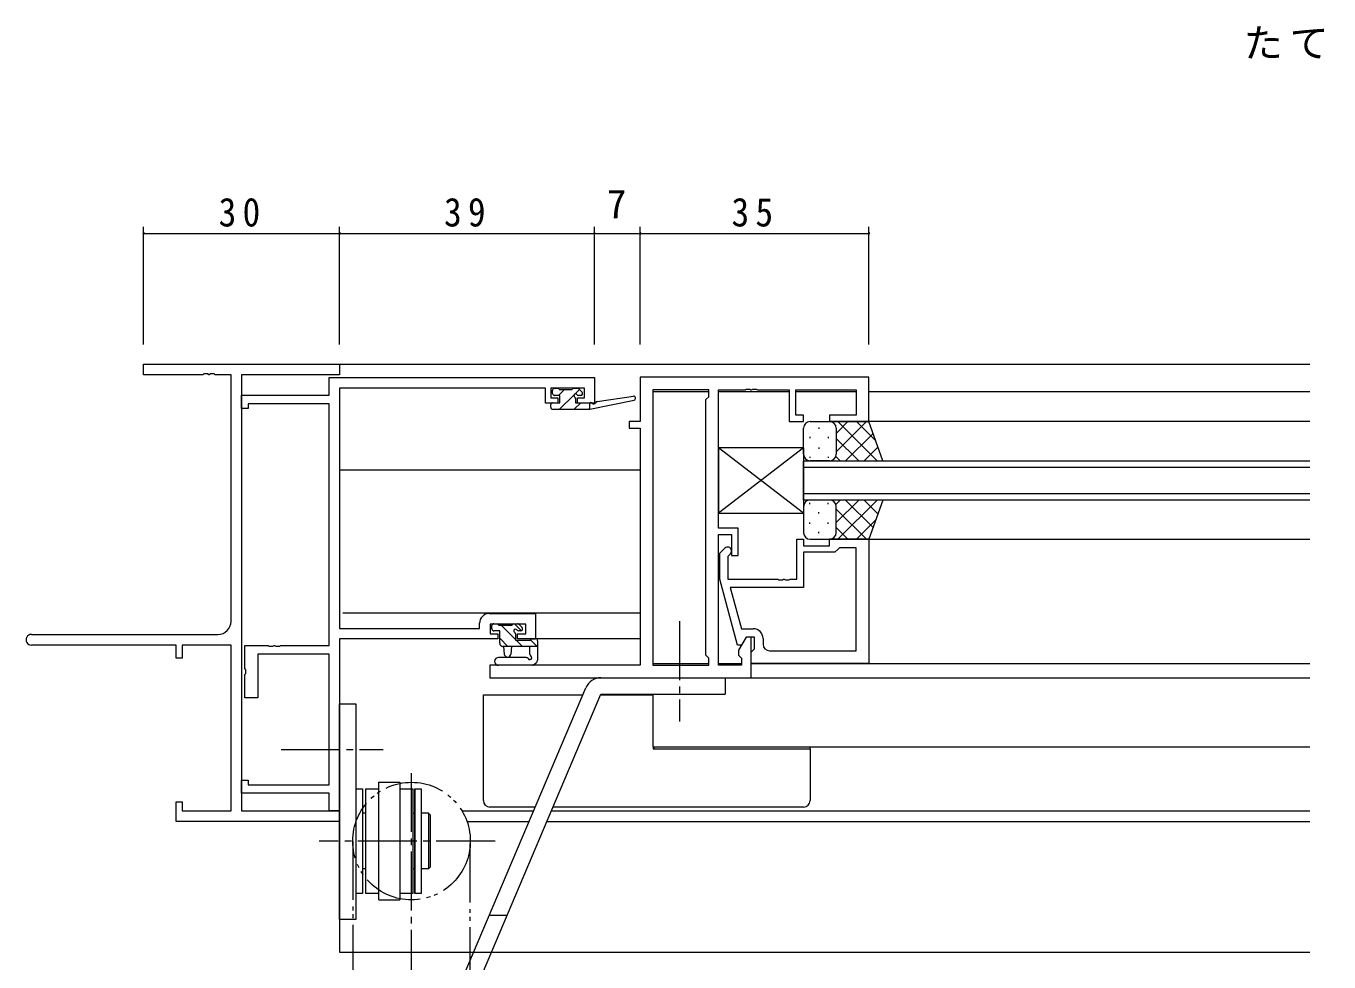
# Model space of a CAD drawing. Units: millimetres on the paper. Extents: x -420 to 373, y -297 to 267.
# Drawn here: x -120 to 79.4, y -162.1 to -18.8 of the extents above; entities that cross this region are included whole.
import ezdxf
from ezdxf.enums import TextEntityAlignment as Align

# ---------------------------------------------------------------- set-up
doc = ezdxf.new("R2010")
doc.units = ezdxf.units.MM
doc.linetypes.add('CHAIN2', pattern=[12, 9, -1, 1, -1])
doc.linetypes.add('DOUBLE_CHAIN2', pattern=[12.8, 9, -1, 0.6, -0.6, 0.6, -1])
doc.layers.add('0-2_USER1', color=3, linetype='Continuous')
for name, color, linetype, lineweight in [('0-3_YKK_11', 7, 'Continuous', 9), ('0-4_YKK_12', 2, 'Continuous', 9), ('0-5_YKK_13', 4, 'Continuous', 9), ('0-6_YKK_D', 6, 'Continuous', 9)]:
    doc.layers.add(name, color=color, linetype=linetype, lineweight=lineweight)
doc.styles.add('ＭＳ ゴシック', font='')
doc.styles.get('ＭＳ ゴシック').set_extended_font_data('MS Gothic')

msp = doc.modelspace()

# ---------------------------------------------------------------- linework, layer by layer
at = {"layer": '0-3_YKK_11'}
for p, q in [((-101.981, -70.575), (-71.981, -70.575)), ((-101.981, -72.205), (-101.981, -70.575)), ((-71.981, -70.575), (-71.981, -72.205)), ((-92.939, -72.205), (-101.981, -72.205)), ((-92.756, -72.085), (-92.939, -72.205)), ((-92.206, -72.085), (-92.756, -72.085)), ((-92.023, -72.205), (-92.206, -72.085)), ((-91.939, -72.205), (-92.023, -72.205)), ((-91.756, -72.085), (-91.939, -72.205)), ((-91.206, -72.085), (-91.756, -72.085)), ((-91.023, -72.205), (-91.206, -72.085)), ((-88.611, -72.205), (-91.023, -72.205)), ((-88.611, -109.945), (-88.611, -72.205)), ((-71.981, -72.205), (-86.981, -72.205)), ((-86.981, -72.205), (-86.981, -138.945)), ((-73.611, -75.345), (-73.611, -72.645)), ((-73.611, -72.645), (-32.981, -72.645)), ((-32.981, -72.645), (-32.981, -76.545)), ((-25.981, -72.576), (-25.981, -79.376)), ((9.019, -72.576), (-25.981, -72.576)), ((9.019, -79.376), (9.019, -72.576)), ((-86.981, -75.345), (-73.611, -75.345)), ((-86.981, -77.345), (-86.981, -75.345)), ((-71.981, -74.275), (-71.981, -111.015)), ((-40.481, -74.275), (-71.981, -74.275)), ((-40.481, -76.545), (-40.481, -74.275)), ((-39.681, -74.275), (-39.681, -75.745)), ((-34.481, -74.275), (-39.681, -74.275)), ((-39.681, -75.745), (-38.581, -75.745)), ((-38.581, -75.745), (-38.581, -76.545)), ((-35.581, -75.745), (-34.481, -75.745)), ((-35.581, -76.545), (-35.581, -75.745)), ((-34.481, -75.745), (-34.481, -74.275)), ((-24.051, -74.506), (-24.051, -116.646)), ((-15.481, -74.506), (-24.051, -74.506)), ((-24.051, -74.506), (-24.051, -116.646)), ((-15.911, -76.006), (-15.481, -75.576)), ((-15.481, -75.576), (-15.481, -74.506)), ((-13.981, -74.506), (-9.939, -74.506)), ((-13.981, -95.676), (-13.981, -74.506)), ((-9.939, -74.506), (-9.756, -74.386)), ((-9.756, -74.386), (-9.206, -74.386)), ((-9.206, -74.386), (-9.023, -74.506)), ((-9.023, -74.506), (-8.939, -74.506)), ((-8.939, -74.506), (-8.756, -74.386)), ((-8.756, -74.386), (-8.206, -74.386)), ((-8.206, -74.386), (-8.023, -74.506)), ((-8.023, -74.506), (-3.181, -74.506)), ((-3.181, -74.506), (-3.181, -79.376)), ((-2.181, -74.506), (7.089, -74.506)), ((-2.181, -78.376), (-2.181, -74.506)), ((7.089, -74.506), (7.089, -78.376)), ((-85.981, -77.345), (-86.981, -77.345)), ((-85.981, -76.645), (-85.981, -77.345)), ((-73.611, -76.645), (-85.981, -76.645)), ((-73.611, -113.645), (-73.611, -76.645)), ((-38.581, -76.545), (-40.481, -76.545)), ((-32.981, -76.545), (-35.581, -76.545)), ((-15.911, -115.146), (-15.911, -76.006)), ((-27.681, -79.376), (-27.681, -80.376)), ((-25.981, -79.376), (-27.681, -79.376)), ((-3.181, -79.376), (-0.981, -79.376)), ((-0.981, -78.376), (-2.181, -78.376)), ((-0.981, -79.376), (-0.981, -78.376)), ((3.019, -78.376), (3.019, -79.376)), ((7.089, -78.376), (3.019, -78.376)), ((3.019, -79.376), (9.019, -79.376)), ((-27.681, -80.376), (-25.981, -80.376)), ((-25.981, -80.376), (-25.981, -116.646)), ((-10.981, -95.676), (-13.981, -95.676)), ((-10.981, -99.876), (-10.981, -95.676)), ((-13.981, -96.676), (-11.981, -96.676)), ((-13.981, -116.646), (-13.981, -96.676)), ((-11.981, -96.676), (-11.981, -99.876)), ((-1.981, -97.376), (-0.981, -97.376)), ((-1.981, -103.476), (-1.981, -97.376)), ((-0.981, -97.376), (-0.981, -98.376)), ((3.019, -97.376), (9.019, -97.376)), ((3.019, -98.376), (3.019, -97.376)), ((9.019, -97.376), (9.019, -116.376)), ((-13.781, -99.527), (-13.005, -98.752)), ((-13.781, -103.472), (-13.781, -99.527)), ((-12.157, -99.6), (-12.581, -100.024)), ((-0.981, -98.376), (3.019, -98.376)), ((-0.981, -99.376), (-0.981, -104.776)), ((3.819, -99.376), (-0.981, -99.376)), ((4.319, -98.876), (3.819, -99.376)), ((4.519, -98.676), (4.319, -98.876)), ((7.089, -98.676), (4.519, -98.676)), ((7.089, -114.446), (7.089, -98.676)), ((7.089, -114.446), (7.089, -98.676)), ((-12.581, -100.024), (-12.581, -103.476)), ((-11.981, -99.876), (-10.981, -99.876)), ((-11.074, -113.576), (-13.781, -103.472)), ((-12.581, -103.476), (-4.939, -103.476)), ((-4.939, -103.476), (-4.756, -103.596)), ((-4.756, -103.596), (-4.206, -103.596)), ((-4.206, -103.596), (-4.023, -103.476)), ((-4.023, -103.476), (-3.939, -103.476)), ((-3.939, -103.476), (-3.756, -103.596)), ((-3.756, -103.596), (-3.206, -103.596)), ((-3.206, -103.596), (-3.023, -103.476)), ((-3.023, -103.476), (-1.981, -103.476)), ((-12.189, -104.776), (-10.501, -111.076)), ((-0.981, -104.776), (-12.189, -104.776)), ((-49.081, -108.745), (-41.981, -108.745)), ((-41.981, -108.745), (-41.981, -112.645)), ((-71.981, -111.015), (-50.581, -111.015)), ((-50.581, -111.015), (-50.581, -110.245)), ((-48.951, -110.375), (-48.951, -111.845)), ((-43.481, -110.375), (-48.951, -110.375)), ((-43.481, -111.845), (-43.481, -110.375)), ((-10.501, -111.076), (-8.681, -111.076)), ((-119.166, -111.945), (-90.611, -111.945)), ((-96.981, -113.575), (-119.166, -113.575)), ((-96.981, -115.575), (-96.981, -113.575)), ((-96.081, -113.575), (-96.081, -115.575)), ((-88.611, -113.575), (-96.081, -113.575)), ((-88.611, -138.945), (-88.611, -113.575)), ((-86.481, -113.645), (-82.939, -113.645)), ((-86.481, -117.187), (-86.481, -113.645)), ((-82.939, -113.645), (-82.756, -113.765)), ((-82.206, -113.765), (-82.023, -113.645)), ((-82.023, -113.645), (-81.939, -113.645)), ((-81.939, -113.645), (-81.756, -113.765)), ((-81.206, -113.765), (-81.023, -113.645)), ((-81.023, -113.645), (-73.611, -113.645)), ((-71.981, -112.645), (-71.981, -138.945)), ((-47.781, -112.645), (-71.981, -112.645)), ((-48.951, -111.845), (-47.781, -111.845)), ((-47.781, -111.845), (-47.781, -112.645)), ((-44.781, -111.845), (-43.481, -111.845)), ((-44.781, -112.645), (-44.781, -111.845)), ((-41.981, -112.645), (-44.781, -112.645)), ((-10.474, -113.576), (-11.074, -113.576)), ((-9.781, -112.376), (-10.911, -114.333)), ((-9.781, -112.376), (-10.474, -113.576)), ((-8.981, -112.376), (-9.781, -112.376)), ((-8.481, -112.376), (-9.781, -112.376)), ((-8.981, -118.576), (-8.981, -112.376)), ((-8.481, -114.176), (-8.481, -112.376)), ((-7.181, -112.576), (-7.181, -113.446)), ((-96.081, -115.575), (-96.981, -115.575)), ((-84.481, -114.945), (-84.481, -121.645)), ((-73.611, -114.945), (-84.481, -114.945)), ((-82.756, -113.765), (-82.206, -113.765)), ((-81.756, -113.765), (-81.206, -113.765)), ((-73.611, -134.945), (-73.611, -114.945)), ((-15.481, -115.576), (-15.911, -115.146)), ((-15.481, -116.646), (-15.481, -115.576)), ((-10.911, -114.333), (-10.911, -115.146)), ((-10.911, -115.146), (-10.481, -115.576)), ((-10.481, -115.576), (-10.481, -116.646)), ((-8.981, -114.676), (-8.681, -114.376)), ((-8.981, -116.376), (-8.981, -114.676)), ((-8.681, -114.376), (-8.481, -114.176)), ((-6.181, -114.446), (7.089, -114.446)), ((-86.361, -117.37), (-86.481, -117.187)), ((-86.361, -117.92), (-86.361, -117.37)), ((-48.981, -116.646), (-48.981, -118.576)), ((-25.981, -116.646), (-48.981, -116.646)), ((-24.051, -116.646), (-15.481, -116.646)), ((-10.481, -116.646), (-13.981, -116.646)), ((9.019, -116.376), (-8.981, -116.376)), ((-86.481, -118.104), (-86.361, -117.92)), ((-86.481, -121.645), (-86.481, -118.104)), ((-48.981, -118.576), (-8.981, -118.576)), ((-84.481, -121.645), (-86.481, -121.645)), ((-86.981, -134.245), (-85.981, -134.245)), ((-86.981, -136.245), (-86.981, -134.245)), ((-85.981, -134.245), (-85.981, -134.945)), ((-85.981, -134.945), (-73.611, -134.945)), ((-96.981, -137.575), (-96.081, -137.575)), ((-96.981, -140.575), (-96.981, -137.575)), ((-96.081, -137.575), (-96.081, -138.945)), ((-73.611, -136.245), (-86.981, -136.245)), ((-73.611, -138.945), (-73.611, -136.245)), ((-96.081, -138.945), (-88.611, -138.945)), ((-86.981, -138.945), (-71.981, -138.945)), ((-71.981, -138.945), (-73.611, -138.945)), ((-71.981, -138.945), (-71.981, -140.575)), ((-71.981, -140.575), (-96.981, -140.575))]:
    msp.add_line(p, q, dxfattribs=at)
for centre, radius, start, end in [((-12.581, -99.176), 0.6, 314.99998, 135), ((-49.081, -110.245), 1.5, 90, 179.99998), ((-90.611, -109.945), 2, 270, 359.99998), ((-8.681, -112.576), 1.5, 0, 89.99998), ((-119.166, -112.76), 0.815, 89.99998, 270), ((-6.181, -113.446), 1, 180, 269.99998)]:
    msp.add_arc(centre, radius, start, end, dxfattribs=at)
at = {"layer": '0-4_YKK_12'}
for p, q in [((-72.281, -70.575), (76.519, -70.575)), ((-24.049, -74.776), (-15.482, -74.776)), ((-13.979, -74.776), (-3.182, -74.776)), ((-2.179, -74.776), (7.088, -74.776)), ((9.019, -74.776), (76.519, -74.776)), ((76.519, -79.376), (8.519, -79.376)), ((-0.982, -85.376), (76.519, -85.376)), ((-0.982, -91.376), (-0.982, -85.376)), ((-71.981, -86.775), (-25.981, -86.775)), ((76.519, -86.376), (-0.982, -86.376)), ((-0.982, -90.376), (76.519, -90.376)), ((76.519, -91.376), (-0.982, -91.376)), ((9.019, -97.376), (76.519, -97.376)), ((-25.981, -108.675), (-71.481, -108.675)), ((-42.281, -112.575), (-25.981, -112.575)), ((-24.049, -116.376), (-15.482, -116.376)), ((-13.979, -116.376), (-10.482, -116.376)), ((-8.981, -116.376), (76.519, -116.376)), ((-9.494, -118.576), (76.519, -118.576)), ((-24.051, -121.075), (-24.051, -129.175)), ((-24.051, -129.175), (76.519, -129.175)), ((-53.264, -138.945), (-42.282, -138.945)), ((-39.566, -138.945), (76.519, -138.945)), ((-71.981, -140.575), (-71.981, -160.575)), ((-52.497, -140.575), (-42.974, -140.575)), ((-40.258, -140.575), (76.519, -140.575)), ((-71.981, -160.575), (76.519, -160.575))]:
    msp.add_line(p, q, dxfattribs=at)
at = {"layer": '0-5_YKK_13'}
for p, q in [((-39.381, -75.075), (-39.381, -74.575)), ((-39.081, -74.275), (-38.581, -74.275)), ((-38.281, -75.375), (-39.081, -75.375)), ((-38.462, -75.375), (-37.562, -74.475)), ((-38.381, -74.475), (-36.381, -74.475)), ((-38.317, -77.475), (-36.104, -75.263)), ((-38.281, -76.475), (-38.281, -75.375)), ((-36.181, -74.275), (-35.581, -74.275)), ((-35.993, -75.152), (-35.287, -74.445)), ((-35.081, -75.375), (-35.42, -75.375)), ((-35.369, -74.363), (-34.869, -74.863)), ((-32.569, -76.302), (-27.027, -75.479)), ((-39.681, -77.175), (-39.681, -76.775)), ((-39.381, -76.475), (-38.281, -76.475)), ((-39.381, -77.475), (-33.683, -77.475)), ((-36.072, -77.475), (-35.072, -76.475)), ((-35.881, -75.836), (-35.881, -76.475)), ((-35.881, -76.475), (-33.683, -76.475)), ((-33.826, -77.475), (-33.683, -77.332)), ((-33.683, -77.475), (-26.922, -76.069)), ((-33.683, -76.475), (-33.596, -76.461)), ((-33.683, -77.475), (-33.683, -76.475)), ((0.019, -79.376), (3.019, -79.376)), ((9.019, -79.376), (3.019, -79.376)), ((4.019, -81.168), (5.811, -79.376)), ((4.019, -83.996), (8.639, -79.376)), ((4.287, -79.376), (10.287, -85.376)), ((7.116, -79.376), (10.077, -82.337)), ((11.162, -85.376), (9.019, -79.376)), ((-0.981, -84.376), (-0.981, -80.376)), ((-0.032, -81.711), (-0.032, -81.911)), ((1.383, -80.296), (1.383, -80.496)), ((2.798, -81.711), (2.798, -81.911)), ((4.019, -80.376), (4.019, -83.976)), ((4.019, -80.776), (4.019, -84.376)), ((5.468, -85.376), (9.664, -81.18)), ((-0.981, -83.376), (-13.981, -83.376)), ((-13.981, -83.376), (-13.981, -93.376)), ((-0.981, -83.376), (-13.981, -93.376)), ((-0.981, -93.376), (-13.981, -83.376)), ((-0.981, -83.376), (-0.981, -93.376)), ((1.383, -83.326), (1.383, -83.526)), ((4.019, -81.936), (7.459, -85.376)), ((8.296, -85.376), (10.408, -83.264)), ((-0.032, -84.741), (-0.032, -84.941)), ((3.019, -85.376), (0.019, -85.376)), ((2.798, -84.741), (2.798, -84.941)), ((3.019, -85.376), (11.162, -85.376)), ((3.963, -84.708), (4.631, -85.376)), ((3.019, -91.376), (0.019, -91.376)), ((11.162, -91.376), (3.019, -91.376)), ((3.963, -92.044), (4.631, -91.376)), ((4.019, -94.816), (7.459, -91.376)), ((4.287, -97.376), (10.287, -91.376)), ((5.468, -91.376), (9.664, -95.572)), ((8.296, -91.376), (10.408, -93.487)), ((11.162, -91.376), (9.019, -97.376)), ((-13.981, -93.376), (-0.981, -93.376)), ((-0.981, -92.376), (-0.981, -96.376)), ((-0.032, -92.011), (-0.032, -91.811)), ((1.383, -93.426), (1.383, -93.226)), ((2.798, -92.011), (2.798, -91.811)), ((4.019, -95.976), (4.019, -92.376)), ((4.019, -92.755), (8.639, -97.376)), ((4.019, -96.376), (4.019, -92.776)), ((-0.032, -95.041), (-0.032, -94.841)), ((2.798, -95.041), (2.798, -94.841)), ((4.019, -95.584), (5.811, -97.376)), ((7.116, -97.376), (10.077, -94.415)), ((0.019, -97.376), (3.019, -97.376)), ((1.383, -96.456), (1.383, -96.256)), ((9.019, -97.376), (3.019, -97.376)), ((-48.681, -111.105), (-48.681, -110.605)), ((-48.381, -110.305), (-47.881, -110.305)), ((-47.481, -111.405), (-48.381, -111.405)), ((-47.681, -110.505), (-45.581, -110.505)), ((-47.481, -113.305), (-47.481, -111.405)), ((-45.081, -112.699), (-47.274, -110.505)), ((-45.381, -110.305), (-44.781, -110.305)), ((-44.156, -111.378), (-45.229, -110.305)), ((-44.281, -111.405), (-44.62, -111.405)), ((-44.569, -110.393), (-44.069, -110.893)), ((-46.22, -113.805), (-47.481, -112.544)), ((-45.081, -111.866), (-45.081, -112.805)), ((-45.081, -112.805), (-42.781, -112.805)), ((-43.974, -113.805), (-44.974, -112.805)), ((-41.729, -113.805), (-42.775, -112.759)), ((-42.581, -112.605), (-41.981, -112.605)), ((-41.681, -112.905), (-41.681, -115.868)), ((-43.417, -115.475), (-47.664, -115.475)), ((-41.681, -113.805), (-46.981, -113.805)), ((-46.881, -113.805), (-46.779, -114.95)), ((-45.681, -113.805), (-45.783, -114.95)), ((-42.881, -114.986), (-42.881, -113.805)), ((-42.486, -116.675), (-47.664, -116.675)), ((-42.296, -116.608), (-41.865, -116.255)), ((-31.981, -118.575), (-12.981, -118.575)), ((-12.981, -118.575), (-12.981, -121.075)), ((-53.782, -166.038), (-34.282, -120.099)), ((-51.481, -167.014), (-31.981, -121.075)), ((-49.981, -121.175), (-48.981, -121.175)), ((-49.981, -137.375), (-49.981, -121.175)), ((-48.981, -121.175), (-34.739, -121.175)), ((-32.023, -121.175), (-24.051, -121.175)), ((-31.981, -121.075), (-12.981, -121.075)), ((-71.981, -155.575), (-71.981, -122.575)), ((-71.981, -122.575), (-69.481, -122.575)), ((-23.981, -129.175), (-23.981, -129.475)), ((-23.981, -129.475), (-0.981, -129.475)), ((0.019, -129.475), (0.019, -129.175)), ((-65.981, -152.575), (-65.981, -134.575)), ((-65.981, -134.575), (-62.781, -134.575)), ((-62.781, -134.575), (-62.781, -152.575)), ((-62.781, -135.575), (-60.781, -135.575)), ((-60.481, -135.575), (-60.481, -151.575)), ((-67.981, -139.325), (-68.481, -139.325)), ((-60.781, -139.325), (-60.481, -139.325)), ((-58.381, -139.325), (-59.481, -139.325)), ((-58.381, -139.325), (-58.381, -147.825)), ((-58.381, -139.325), (-58.081, -139.625)), ((-42.04, -138.375), (-48.981, -138.375)), ((-0.981, -138.375), (-39.324, -138.375)), ((-58.081, -147.525), (-58.081, -139.625)), ((-67.981, -147.825), (-68.481, -147.825)), ((-60.481, -147.825), (-60.781, -147.825)), ((-68.481, -151.575), (-69.481, -151.575)), ((-65.981, -152.575), (-62.781, -152.575)), ((-46.357, -154.944), (-49.073, -154.944))]:
    msp.add_line(p, q, dxfattribs=at)
at = {"layer": '0-5_YKK_13', "linetype": 'CHAIN2'}
for p, q in [((-19.981, -109.925), (-19.981, -125.257)), ((-80.931, -129.575), (-65.299, -129.575)), ((-60.981, -190.182), (-60.981, -132.613)), ((-48.19, -143.575), (-75.116, -143.575))]:
    msp.add_line(p, q, dxfattribs=at)
at = {"layer": '0-5_YKK_13', "linetype": 'DOUBLE_CHAIN2'}
for p, q in [((-69.982, -143.576), (-69.981, -178.576)), ((-51.981, -178.575), (-51.982, -143.575))]:
    msp.add_line(p, q, dxfattribs=at)
at = {"layer": '0-5_YKK_13'}
for points in [[(-69.481, -122.575), (-69.481, -155.575), (-71.981, -155.575)], [(-23.883, -129.475), (-23.863, -129.4), (-23.842, -129.175)], [(-0.981, -129.475), (0.019, -129.475), (0.019, -137.375)], [(-69.481, -135.575), (-68.481, -135.575), (-68.481, -151.575)], [(-65.981, -151.575), (-67.981, -151.575), (-67.981, -135.575), (-65.981, -135.575)], [(-60.781, -135.575), (-60.781, -151.575), (-62.781, -151.575)], [(-58.081, -147.525), (-58.381, -147.825), (-59.481, -147.825)]]:
    msp.add_lwpolyline(points, dxfattribs=at)
msp.add_lwpolyline([(-59.481, -151.575), (-60.481, -151.575), (-60.481, -135.575), (-59.481, -135.575)], close=True, dxfattribs=at)
at = {"layer": '0-5_YKK_13', "linetype": 'DOUBLE_CHAIN2'}
msp.add_circle((-60.982, -143.575), 9, dxfattribs=at)
at = {"layer": '0-5_YKK_13'}
for centre, radius, start, end in [((-39.081, -74.575), 0.3, 90, 180), ((-39.081, -75.075), 0.3, 180, 270), ((-38.581, -74.475), 0.2, 0, 90), ((-36.181, -74.475), 0.2, 90, 180), ((-35.881, -75.375), 0.25, 33.05573, 236.94426), ((-36.181, -75.836), 0.3, 0, 56.94426), ((-35.42, -75.075), 0.3, 213.05573, 270), ((-35.581, -74.575), 0.3, 45, 90), ((-35.081, -75.075), 0.3, 270, 45), ((-26.983, -75.775), 0.3, 281.7498, 98.44934), ((-39.381, -76.775), 0.3, 90, 180), ((-39.381, -77.175), 0.3, 180, 270), ((-33.548, -76.757), 0.3, 39.19753, 99.19753), ((-33.083, -76.378), 0.3, 219.19753, 338.44934), ((-32.525, -76.599), 0.3, 98.44934, 158.44934), ((0.019, -80.376), 1, 90, 180), ((3.019, -80.376), 1, 0, 90), ((3.019, -80.376), 1, 0, 90), ((0.019, -84.376), 1, 180, 270), ((3.019, -84.376), 1, 270, 0), ((3.019, -84.376), 1, 270, 0), ((0.019, -92.376), 1, 90, 180), ((3.019, -92.376), 1, 0, 90), ((3.019, -92.376), 1, 0, 90), ((0.019, -96.376), 1, 180, 270), ((3.019, -96.376), 1, 270, 0), ((3.019, -96.376), 1, 270, 0), ((-48.381, -110.605), 0.3, 90, 180), ((-48.381, -111.105), 0.3, 180, 270), ((-47.881, -110.505), 0.2, 0, 90), ((-45.381, -110.505), 0.2, 90, 180), ((-45.081, -111.405), 0.25, 33.05573, 236.94426), ((-45.381, -111.866), 0.3, 0, 56.94426), ((-44.62, -111.105), 0.3, 213.05573, 270), ((-44.781, -110.605), 0.3, 45, 90), ((-44.281, -111.105), 0.3, 270, 44.99998), ((-46.981, -113.305), 0.5, 180, 270), ((-42.581, -112.805), 0.2, 90, 180), ((-41.981, -112.905), 0.3, 0, 90), ((-47.664, -116.075), 0.6, 90, 270), ((-46.281, -114.905), 0.5, 185.09206, 354.90793), ((-43.417, -115.775), 0.3, 26.74368, 90), ((-42.881, -115.505), 0.3, 206.74368, 59.99998), ((-42.581, -114.986), 0.3, 180, 239.99998), ((-42.486, -116.375), 0.3, 270, 309.23453), ((-42.181, -115.868), 0.5, 309.23453, 0), ((-31.981, -121.075), 2.5, 90, 156.99998), ((-48.981, -137.375), 1, 180, 270), ((-0.981, -137.375), 1, 270, 0)]:
    msp.add_arc(centre, radius, start, end, dxfattribs=at)
at = {"layer": '0-6_YKK_D'}
for p, q in [((-101.981, -67.575), (-101.981, -49.575)), ((-71.981, -67.575), (-71.981, -49.575)), ((-71.981, -67.575), (-71.981, -49.575)), ((-32.981, -67.575), (-32.981, -49.575)), ((-32.981, -67.575), (-32.981, -49.575)), ((-25.981, -67.575), (-25.981, -49.575)), ((-25.981, -67.575), (-25.981, -49.575)), ((9.019, -67.575), (9.019, -49.575)), ((-101.981, -50.575), (-71.981, -50.575)), ((-71.981, -50.575), (-32.981, -50.575)), ((-32.981, -50.575), (-25.981, -50.575)), ((-25.981, -50.575), (9.019, -50.575))]:
    msp.add_line(p, q, dxfattribs=at)
for centre, start, end in [((-101.981, -50.575), 0, 180), ((-101.981, -50.575), 180, 0), ((-71.981, -50.575), 0, 180), ((-71.981, -50.575), 0, 180), ((-71.981, -50.575), 180, 0), ((-71.981, -50.575), 180, 0), ((-32.981, -50.575), 0, 180), ((-32.981, -50.575), 0, 180), ((-32.981, -50.575), 180, 0), ((-32.981, -50.575), 180, 0), ((-25.981, -50.575), 0, 180), ((-25.981, -50.575), 0, 180), ((-25.981, -50.575), 180, 0), ((-25.981, -50.575), 180, 0), ((9.019, -50.575), 0, 180), ((9.019, -50.575), 180, 0)]:
    msp.add_arc(centre, 0.106, start, end, dxfattribs=at)

# ---------------------------------------------------------------- texts
at = {"layer": '0-2_USER1', "insert": (66.375, -24.094), "char_height": 4.399, "attachment_point": 7, "style": 'ＭＳ ゴシック'}
msp.add_mtext('\\T1.17;たて骨', dxfattribs=at)
at = {"layer": '0-6_YKK_D', "color": 3, "style": 'ＭＳ ゴシック'}
msp.add_text('7', height=4.399, dxfattribs=at).set_placement((-31.081, -49.575), align=Align.BOTTOM_LEFT)
at = {"layer": '0-6_YKK_D', "color": 3, "char_height": 4.399, "attachment_point": 7, "style": 'ＭＳ ゴシック'}
for s, insert in [('\\T1.36;\\W0.9;30', (-90.501, -49.575)), ('\\T1.36;\\W0.9;39', (-56.001, -49.575)), ('\\T1.36;\\W0.9;35', (-12.001, -49.575))]:
    msp.add_mtext(s, dxfattribs=dict(at, insert=insert))

doc.saveas('drawing.dxf')
